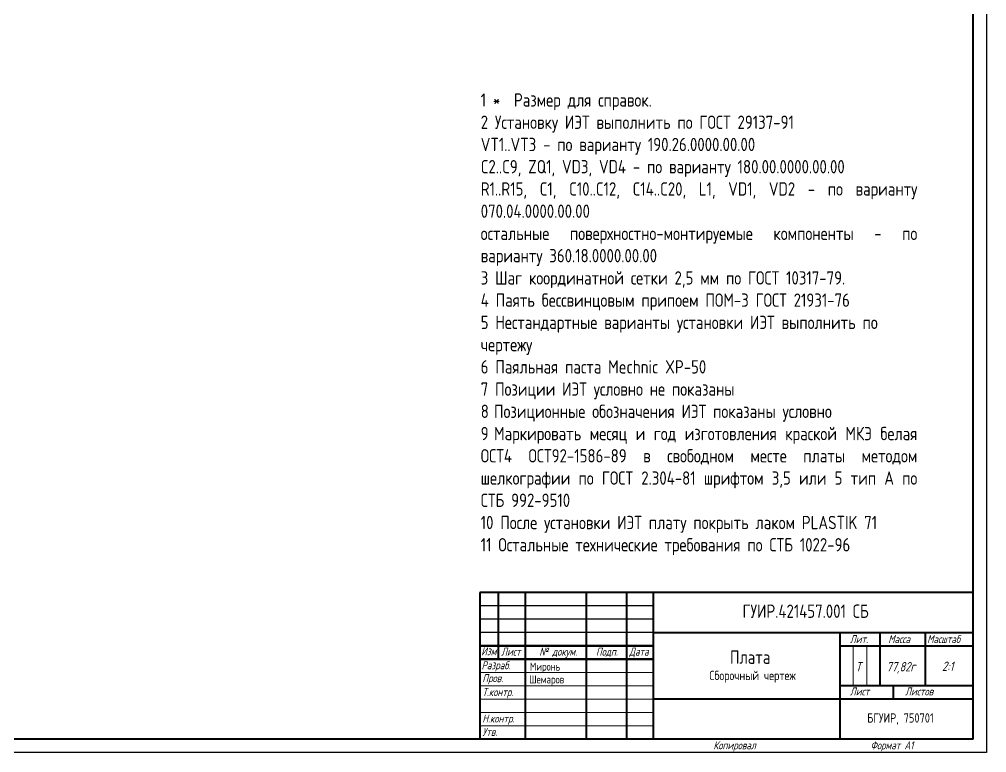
# Model space of a CAD drawing. Header units: inches. Extents: x -969 to 2045, y -594 to 12.
# Drawn here: x 1488.2 to 1850.9, y -582.5 to -307.6 of the extents above; entities that cross this region are included whole.
import ezdxf

# ---------------------------------------------------------------- set-up
doc = ezdxf.new("R2010")
doc.units = ezdxf.units.IN
doc.header["$MEASUREMENT"] = 0
doc.layers.add('KONTUR', color=7, linetype='Continuous')
for name, color, linetype, lineweight in [('Основная', 7, 'Continuous', 40), ('текст', 7, 'Continuous', 30), ('тонкая', 7, 'Continuous', 20)]:
    doc.layers.add(name, color=color, linetype=linetype, lineweight=lineweight)
doc.styles.add('GOST type A0', font='gost.TTF', dxfattribs={"height": 2.116667})

msp = doc.modelspace()

# ---------------------------------------------------------------- linework, layer by layer
for p, q in [((1725.927, -527.461), (1660.927, -527.461)), ((1725.927, -532.461), (1660.927, -532.461)), ((1725.927, -537.461), (1660.927, -537.461)), ((1795.927, -577.461), (1795.927, -577.461))]:
    msp.add_line(p, q)
at = {"lineweight": 50}
for p, q in [((1725.927, -542.461), (1660.927, -542.461)), ((1725.927, -547.461), (1660.927, -547.461))]:
    msp.add_line(p, q, dxfattribs=at)
at = {"layer": 'KONTUR'}
for p, q in [((1850.927, 11.539), (1850.927, -582.461)), ((1850.927, -582.461), (1009.927, -582.461))]:
    msp.add_line(p, q, dxfattribs=at)
at = {"layer": 'Основная'}
for p, q in [((1845.927, -577.461), (1845.927, 6.539)), ((1660.927, -522.461), (1660.927, -577.461)), ((1845.927, -522.461), (1660.927, -522.461)), ((1667.927, -547.461), (1667.927, -522.461)), ((1677.927, -522.461), (1677.927, -577.461)), ((1700.927, -577.461), (1700.927, -522.461)), ((1715.927, -522.461), (1715.927, -577.461)), ((1725.927, -522.461), (1725.927, -577.461)), ((1725.927, -537.461), (1845.927, -537.461)), ((1795.927, -537.461), (1795.927, -577.461)), ((1810.927, -537.461), (1810.927, -557.461)), ((1827.927, -537.461), (1827.927, -557.461)), ((1795.927, -542.461), (1845.927, -542.461)), ((1845.927, -557.461), (1795.927, -557.461)), ((1815.927, -557.461), (1815.927, -562.461)), ((1845.927, -562.461), (1725.927, -562.461)), ((1845.927, -577.461), (1017.927, -577.461))]:
    msp.add_line(p, q, dxfattribs=at)
at = {"layer": 'тонкая'}
for p, q in [((1800.914, -542.67), (1800.914, -557.461)), ((1805.992, -542.67), (1805.992, -557.461)), ((1660.927, -552.461), (1725.927, -552.461)), ((1725.927, -557.461), (1660.927, -557.461)), ((1725.927, -562.461), (1660.927, -562.461))]:
    msp.add_line(p, q, dxfattribs=at)
for points in [[(1660.927, -567.461), (1725.927, -567.461)], [(1660.927, -572.461), (1725.927, -572.461)]]:
    msp.add_lwpolyline(points, dxfattribs=at)

# ---------------------------------------------------------------- texts
at = {"layer": 'текст', "style": 'GOST type A0', "oblique": 15}
for s, p in [('Лит.', (1799.645, -541.396)), ('Масса', (1814.019, -541.396)), ('Масштаб', (1828.611, -541.396)), ('Изм', (1661.428, -545.964)), ('Лист', (1668.904, -546.115)), ('№ докум. ', (1683.188, -546.115)), ('Подп.', (1704.44, -546.115)), ('Дата', (1716.891, -546.115)), ('Разраб.', (1661.544, -551.215)), ('Пров.', (1661.845, -556.048)), ('Т.контр.', (1661.845, -561.242)), ('Лист', (1799.645, -561.01)), ('Листов', (1820.369, -561.01)), ('Н.контр.', (1661.845, -571.165)), ('Утв.', (1661.845, -576.184)), ('Копировал', (1748.462, -581.211)), ('Формат А1', (1807.391, -581.211))]:
    msp.add_text(s, height=3, dxfattribs=at).set_placement(p)
at = {"layer": 'тонкая', "style": 'GOST type A0', "oblique": 15}
for s, p in [('Т', (1801.828, -551.991)), ('77,82г', (1813.363, -552.007)), ('2:1', (1834.223, -551.831))]:
    msp.add_text(s, height=3.5, dxfattribs=at).set_placement(p)
at = {"layer": 'тонкая', "insert": (1661.228, -335.342), "char_height": 5, "width": 163.20987, "attachment_point": 1, "style": 'GOST type A0'}
msp.add_mtext('\\pxqj,t1;1 *  Размер для справок.\\P2 Установку ИЭТ выполнить по ГОСТ 29137-91 \\PVT1..VT3 - по варианту 190.26.0000.00.00\\PC2..C9, ZQ1, VD3, VD4 - по варианту 180.00.0000.00.00\\PR1..R15, C1, C10..C12, C14..C20, L1, VD1, VD2 - по варианту 070.04.0000.00.00\\Pостальные поверхностно-монтируемые компоненты - по варианту 360.18.0000.00.00\\P\\pr1.09015,q*;3 Шаг координатной сетки 2,5 мм по ГОСТ 10317-79.\\P4 Паять бессвинцовым припоем ПОМ-3 ГОСТ 21931-76\\P5 Нестандартные варианты установки ИЭТ выполнить по чертежу\\P\\pi-4,l4,r0,t1,2;6 Паяльная паста Mechnic XP-50\\P\\pi0,l0,r1.09015,qj,t1;7 Позиции ИЭТ условно не показаны\\P\\pt1,2;8^IПозиционные обозначения ИЭТ показаны условно\\P\\pr0,t1;9^IМаркировать месяц и год изготовления краской МКЭ белая ОСТ4 ОСТ92-1586-89 в свободном месте платы методом шелкографии по ГОСТ 2.304-81 шрифтом 3,5 или 5 тип А по СТБ 992-9510 \\P10 После установки ИЭТ плату покрыть лаком PLASTIK 71\\P\\pr1.09015;11 Остальные технические требования по СТБ 1022-96', dxfattribs=at)
at = {"layer": 'тонкая', "attachment_point": 1, "style": 'GOST type A0'}
for s, width, gutter_width, heights, insert, char_height in [('ГУИР.421457.001 СБ', 52.32757, 47.884, [3.685], (1759.383, -526.946), 5), ('\\pxqc;Плата', 17.30322, 12.5, [5.213], (1753.612, -544.178), 5), ('Миронь', 7.56222, 12.5, [0], (1679.675, -548.723), 3), ('Шемаров', 7.56222, 12.5, [0], (1679.389, -553.52), 3), ('Сборочный чертеж', 63.27934, 12.5, [0], (1746.976, -551.793), 3.5), ('БГУИР, 750701', 28.97352, 12.5, [3.252], (1806.131, -567.707), 3.5)]:
    msp.add_mtext_dynamic_manual_height_columns(s, width=width, gutter_width=gutter_width, heights=heights, dxfattribs=dict(at, insert=insert, char_height=char_height))

doc.saveas('drawing.dxf')
